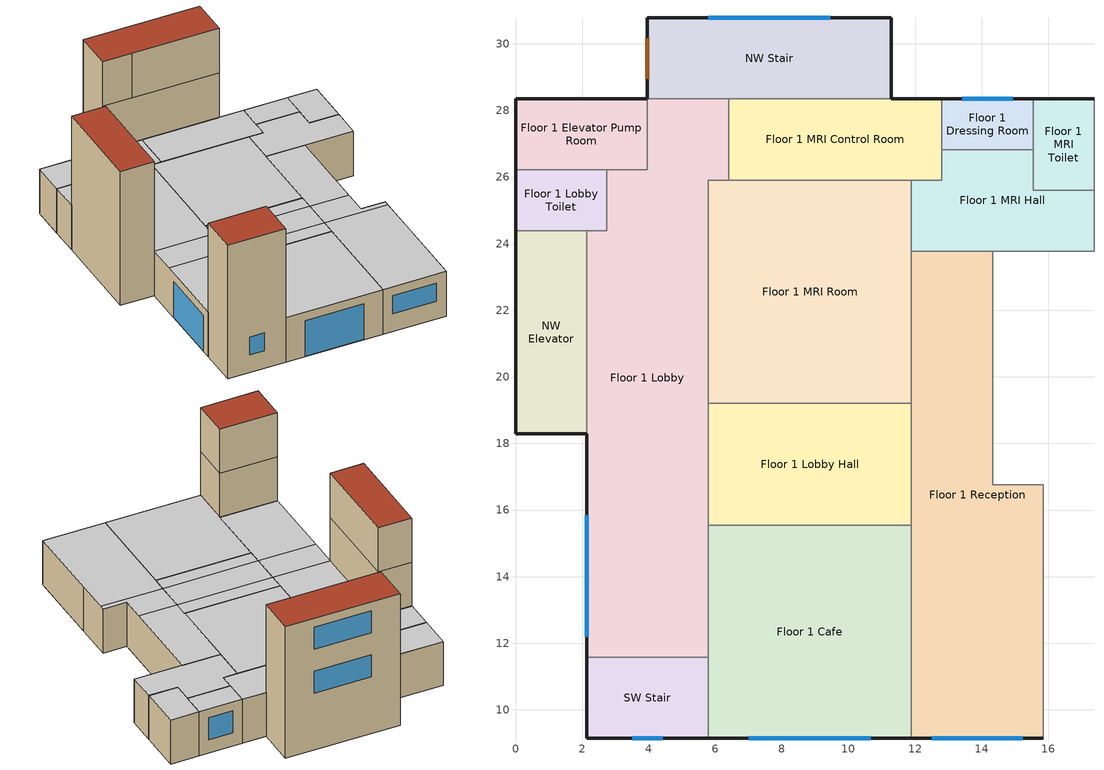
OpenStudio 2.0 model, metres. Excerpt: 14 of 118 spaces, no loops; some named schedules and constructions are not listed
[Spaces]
Floor 1 Lobby
 floor ground: 6.4,28.35 6.4,25.91 5.79,25.91 5.79,11.58 2.13,11.58 2.13,24.38 2.74,24.38 2.74,26.21 3.96,26.21 3.96,28.35 z0
 wall outside: 2.13,18.29 2.13,11.58 z0:3.05
 wall to SW Stair: 2.13,11.58 5.79,11.58 z0:3.05
 wall to Floor 1 MRI Room: 5.79,19.2 5.79,25.91 6.4,25.91 z0:3.05
 wall to Floor 1 Elevator Pump Room: 3.96,28.35 3.96,26.21 2.74,26.21 z0:3.05
 wall to Floor 1 Lobby Toilet: 2.74,26.21 2.74,24.38 2.13,24.38 z0:3.05
 wall to Floor 1 MRI Control Room: 6.4,25.91 6.4,28.35 z0:3.05
 wall to Floor 1 Cafe: 5.79,11.58 5.79,15.54 z0:3.05
 wall to Floor 1 Lobby Hall: 5.79,15.54 5.79,19.2 z0:3.05
 wall to NW Stair: 6.4,28.35 3.96,28.35 z0:3.05
 wall to NW Elevator: 2.13,24.38 2.13,18.29 z0:3.05
 window: 2.13,15.85 2.13,12.19 z0.03:2.46
 ceiling to Floor 2 Work Hall: 5.79,16.46 5.79,18.29 2.13,18.29 2.13,16.46 z3.05
 ceiling to Floor 2 Work: 5.79,18.29 5.79,25.91 6.4,25.91 6.4,28.35 3.96,28.35 3.96,26.21 2.74,26.21 2.74,24.38 2.13,24.38 2.13,18.29 z3.05
 ceiling to Floor 2 Reception: 5.79,11.58 5.79,16.46 2.13,16.46 2.13,11.58 z3.05
SW Stair
 floor ground: 5.79,11.58 5.79,9.14 2.13,9.14 2.13,11.58 z0
 wall outside: 2.13,11.58 2.13,9.14 5.79,9.14 z0:9.14
 wall to Floor 3 Undeveloped 2: 5.79,9.14 5.79,11.58 2.13,11.58 z6.1:9.14
 wall to Floor 1 Cafe: 5.79,9.14 5.79,11.58 z0:3.05
 wall to Floor 2 Reception: 5.79,9.14 5.79,11.58 2.13,11.58 z3.05:6.1
 window: 3.51,9.14 4.42,9.14 z1.22:2.44
 roof outside: 5.79,9.14 5.79,11.58 2.13,11.58 2.13,9.14 z9.14
Floor 1 Lobby Hall
 floor ground: 11.89,19.2 11.89,15.54 5.79,15.54 5.79,19.2 z0
 wall to Floor 1 MRI Room: 11.89,19.2 5.79,19.2 z0:3.05
 wall to Floor 1 Cafe: 5.79,15.54 11.89,15.54 z0:3.05
 wall to Floor 1 Reception: 11.89,15.54 11.89,19.2 z0:3.05
 ceiling to Floor 2 Work Hall: 11.89,16.46 11.89,18.29 5.79,18.29 5.79,16.46 z3.05
 ceiling to Floor 2 Work: 11.89,18.29 11.89,19.2 5.79,19.2 5.79,18.29 z3.05
 ceiling to Floor 2 Reception: 11.89,15.54 11.89,16.46 5.79,16.46 5.79,15.54 z3.05
Floor 1 MRI Hall
 floor ground: 15.54,26.82 15.54,25.6 17.37,25.6 17.37,23.77 11.89,23.77 11.89,25.91 12.8,25.91 12.8,26.82 z0
 wall to Floor 1 MRI Toilet: 17.37,25.6 15.54,25.6 15.54,26.82 z0:3.05
 wall to Floor 1 Dressing Room: 15.54,26.82 12.8,26.82 z0:3.05
 wall to Floor 1 Office: 14.33,23.77 17.37,23.77 z0:3.05
 wall to Floor 1 MRI Room: 11.89,25.91 11.89,23.77 z0:3.05
 wall to Floor 1 MRI Control Room: 12.8,26.82 12.8,25.91 11.89,25.91 z0:3.05
 wall to Floor 1 Reception: 11.89,23.77 14.33,23.77 z0:3.05
 wall to Floor 1 Procedure Room: 17.37,23.77 17.37,25.6 z0:3.05
 ceiling to Floor 2 Work: 17.37,23.77 17.37,25.6 15.54,25.6 15.54,26.82 12.8,26.82 12.8,25.91 11.89,25.91 11.89,23.77 z3.05
NW Elevator
 floor ground: 2.13,24.38 2.13,18.29 0,18.29 0,24.38 z0
 wall outside: 0,24.38 0,18.29 2.13,18.29 z0:9.14
 wall to Floor 3 Office Toilet: 2.13,24.38 0,24.38 z6.1:9.14
 wall to Floor 1 Lobby Toilet: 2.13,24.38 0,24.38 z0:3.05
 wall to Floor 3 Elevator Hall: 2.13,18.29 2.13,24.38 z6.1:9.14
 wall to Floor 2 Work Toilet: 2.13,24.38 0,24.38 z3.05:6.1
 wall to Floor 2 Work: 2.13,18.29 2.13,24.38 z3.05:6.1
 roof outside: 2.13,18.29 2.13,24.38 0,24.38 0,18.29 z9.14
Floor 1 Reception
 floor ground: 14.33,23.77 14.33,16.76 15.85,16.76 15.85,9.14 11.89,9.14 11.89,23.77 z0
 wall outside: 11.89,9.14 15.85,9.14 z0:3.05
 wall to Floor 1 Cafe: 11.89,15.54 11.89,9.14 z0:3.05
 wall to Floor 1 Reception Hall: 15.85,14.33 15.85,16.76 z0:3.05
 wall to Floor 1 Office: 15.85,16.76 14.33,16.76 14.33,23.77 z0:3.05
 wall to Floor 1 MRI Room: 11.89,23.77 11.89,19.2 z0:3.05
 wall to Floor 1 Scheduling: 15.85,9.14 15.85,14.33 z0:3.05
 window: 12.5,9.14 15.24,9.14 z1.22:2.44
 ceiling to Floor 2 Work Hall: 15.85,16.46 15.85,16.76 14.33,16.76 14.33,18.29 11.89,18.29 11.89,16.46 z3.05
 ceiling to Floor 2 Reception: 15.85,9.14 15.85,16.46 11.89,16.46 11.89,9.14 z3.05
 ceiling to Floor 2 Work: 14.33,18.29 14.33,23.77 11.89,23.77 11.89,18.29 z3.05
NW Stair
 floor ground: 11.28,30.78 11.28,28.35 3.96,28.35 3.96,30.78 z0
 wall outside: 11.28,28.35 11.28,30.78 3.96,30.78 3.96,28.35 z0:9.14
 wall to Floor 3 Office: 5.79,28.35 11.28,28.35 z6.1:9.14
 wall to Floor 1 MRI Control Room: 6.4,28.35 11.28,28.35 z0:3.05
 wall to Floor 2 Work: 3.96,28.35 11.28,28.35 z3.05:6.1
 wall to Floor 3 Elevator Hall: 3.96,28.35 5.79,28.35 z6.1:9.14
 window: 9.45,30.78 5.79,30.78 z3.96:5.49; 9.45,30.78 5.79,30.78 z7.01:8.53
 door: 3.96,30.18 3.96,28.96 z0:2.44
 roof outside: 11.28,28.35 11.28,30.78 3.96,30.78 3.96,28.35 z9.14
Floor 1 MRI Room
 floor ground: 11.89,25.91 11.89,19.2 5.79,19.2 5.79,25.91 z0
 wall to Floor 1 MRI Control Room: 11.89,25.91 6.4,25.91 z0:3.05
 ceiling to Floor 2 Work: 11.89,19.2 11.89,25.91 5.79,25.91 5.79,19.2 z3.05
Floor 1 Cafe
 floor ground: 11.89,15.54 11.89,9.14 5.79,9.14 5.79,15.54 z0
 wall outside: 5.79,9.14 11.89,9.14 z0:3.05
 window: 7.01,9.14 10.67,9.14 z0.03:2.46
 ceiling to Floor 2 Reception: 11.89,9.14 11.89,15.54 5.79,15.54 5.79,9.14 z3.05
Floor 1 Dressing Room
 floor ground: 15.54,28.35 15.54,26.82 12.8,26.82 12.8,28.35 z0
 wall outside: 15.54,28.35 12.8,28.35 z0:3.05
 wall to Floor 1 MRI Toilet: 15.54,26.82 15.54,28.35 z0:3.05
 wall to Floor 1 MRI Control Room: 12.8,28.35 12.8,26.82 z0:3.05
 window: 14.94,28.35 13.41,28.35 z0.91:2.44
 ceiling to Floor 2 Work: 15.54,26.82 15.54,28.35 12.8,28.35 12.8,26.82 z3.05
Floor 1 Elevator Pump Room
 floor ground: 3.96,28.35 3.96,26.21 0,26.21 0,28.35 z0
 wall outside: 3.96,28.35 0,28.35 0,26.21 z0:3.05
 wall to Floor 1 Lobby Toilet: 0,26.21 2.74,26.21 z0:3.05
 ceiling to Floor 2 Work: 3.96,26.21 3.96,28.35 2.74,28.35 2.74,26.21 z3.05
 ceiling to Floor 2 Janitor: 2.74,26.21 2.74,28.35 0,28.35 0,26.21 z3.05
Floor 1 Lobby Toilet
 floor ground: 2.74,26.21 2.74,24.38 0,24.38 0,26.21 z0
 wall outside: 0,26.21 0,24.38 z0:3.05
 ceiling to Floor 2 Work Toilet: 2.74,24.38 2.74,26.21 0,26.21 0,24.38 z3.05
Floor 1 MRI Control Room
 floor ground: 12.8,28.35 12.8,25.91 6.4,25.91 6.4,28.35 z0
 wall outside: 12.8,28.35 11.28,28.35 z0:3.05
 ceiling to Floor 2 Work: 12.8,25.91 12.8,28.35 6.4,28.35 6.4,25.91 z3.05
Floor 1 MRI Toilet
 floor ground: 17.37,28.35 17.37,25.6 15.54,25.6 15.54,28.35 z0
 wall outside: 17.37,28.35 15.54,28.35 z0:3.05
 wall to Floor 1 Procedure Room: 17.37,25.6 17.37,28.35 z0:3.05
 ceiling to Floor 2 Work: 17.37,25.6 17.37,28.35 15.54,28.35 15.54,25.6 z3.05
[Site]
Duluth International Arpt: Latitude {deg}=46.83; Longitude {deg}=-92.22; Time Zone {hr}=-6; Elevation {m}=433; Terrain=City
[Building]
90.1-2010-Outpatient-ASHRAE 169-2006-7A created: 2017-01-30 12:54:55 -0700: North Axis {deg}=0; Default Construction Set=90.1-2010 - Outpatient - ASHRAE 169-2006-7A; Standards Building Type=Outpatient
[Site:GroundTemperature:BuildingSurface]
19.527, 19.502, 19.536, 19.598, 20.002, 21.64, 22.225, 22.375, 21.449, 20.121, 19.802, 19.633
[Site:WaterMainsTemperature]
Calculation Method=Correlation; Annual Average Outdoor Air Temperature {C}=3.95; Maximum Difference In Monthly Average Outdoor Air Temperatures {deltaC}=30.8
[SizingPeriod:DesignDay] Barometric Pressure {Pa}=96230; Sky Clearness=0; Rain Indicator=0; Snow Indicator=0; Day of Month=21; Daylight Saving Time Indicator=0; Humidity Indicating Type=Wetbulb; Dry-Bulb Temperature Range Modifier Type=DefaultMultipliers
Name | Maximum Dry-Bulb Temperature {C} | Daily Dry-Bulb Temperature Range {deltaC} | Humidity Indicating Conditions at Maximum Dry-Bulb | Wind Speed {m/s} | Wind Direction {deg} | Month | Day Type | Solar Model Indicator | ASHRAE Taub | ASHRAE Taud
Duluth International Arpt Ann Htg 99.6% Condns DB | -28.6 | 0 | -28.6 | 4.6 | 310 | 1 | WinterDesignDay | ASHRAEClearSky
Duluth International Arpt Ann Clg .4% Condns DB=>MWB | 29.2 | 10.9 | 21 | 5.2 | 220 | 7 | SummerDesignDay | ASHRAETau | 0.398 | 2.218
[ClimateZones]
Climate Zone Institution Name 1=ASHRAE; Climate Zone Document Name 1=ANSI/ASHRAE Standard 169; Climate Zone Document Year 1=2006; Climate Zone Value 1=7A; Climate Zone Institution Name 2=CEC; Climate Zone Document Name 2=California Climate Zone Descriptions; Climate Zone Document Year 2=1995
[Material:NoMass] Thermal Absorptance=0.9; Solar Absorptance=0.7
Name | Roughness | Thermal Resistance {m2-K/W} | Visible Absorptance
CP02 CARPET PAD | VeryRough | 0.21648 | 0.8
Typical Insulation R-13.06 | Smooth | 2.2993 | 0.7
Typical Carpet Pad | Smooth | 0.21648 | 0.8
Typical Insulation R-13.45 | Smooth | 2.368 | 0.7
Typical Insulation R-19.72 | Smooth | 3.4722 | 0.7
Typical Insulation R-1.15 | Smooth | 0.202509 | 0.7
Typical Insulation R-1.15 1 | Smooth | 0.202527 | 0.7
[Material]
Name | Roughness | Thickness {m} | Conductivity {W/m-K} | Density {kg/m3} | Specific Heat {J/kg-K} | Thermal Absorptance | Solar Absorptance | Visible Absorptance
100mm Normalweight concrete floor | MediumSmooth | 0.1016 | 2.31 | 2322 | 832
G01 13mm gypsum board | Smooth | 0.0127 | 0.16 | 800 | 1090 | 0.9 | 0.7 | 0.5
4 in. Normalweight Concrete Floor | MediumRough | 0.1016 | 2.31 | 2322 | 832 | 0.9 | 0.7 | 0.7
25mm Stucco | Smooth | 0.0254 | 0.72 | 1856 | 840 | 0.9 | 0.7 | 0.7
5/8 in. Gypsum Board | MediumSmooth | 0.0159 | 0.16 | 800 | 1090 | 0.9 | 0.7 | 0.7
Roof Membrane | VeryRough | 0.0095 | 0.16 | 1121.29 | 1460 | 0.9 | 0.77 | 0.7
Metal Roof Surface; F08 Metal surface | Smooth | 0.0008 | 45.28 | 7824 | 500 | 0.9 | 0.7 | 0.7
6 in. Normalweight Concrete Floor | MediumRough | 0.1524 | 2.31 | 2322 | 832 | 0.9 | 0.7 | 0.7
8 in. Concrete Block Basement Wall | MediumRough | 0.2032 | 1.326 | 1842 | 912 | 0.9 | 0.7 | 0.7
G05 25mm wood | MediumSmooth | 0.0254 | 0.15 | 608 | 1630 | 0.9 | 0.5 | 0.5
[Construction]
Typical Insulated Exterior Mass Floor R-15.63: Typical Insulation R-13.06, 4 in. Normalweight Concrete Floor, Typical Carpet Pad
Typical Insulated Steel Framed Exterior Wall R-15.63: 25mm Stucco, 5/8 in. Gypsum Board, Typical Insulation R-13.45, 5/8 in. Gypsum Board
Typical IEAD Roof R-20.83: Roof Membrane, Typical Insulation R-19.72, Metal Roof Surface
Typical Interior Floor: 100mm Normalweight concrete floor, CP02 CARPET PAD
Typical Interior Wall: G01 13mm gypsum board, G01 13mm gypsum board
Typical Interior Ceiling: CP02 CARPET PAD, 100mm Normalweight concrete floor
Typical Insulated Carpeted 6in Slab Floor: 6 in. Normalweight Concrete Floor, Typical Carpet Pad
Typical Insulated Basement Mass Wall: 8 in. Concrete Block Basement Wall
U 0.42 SHGC 0.45 Dbl Ref-D Clr 6mm/13mm Arg: REF D CLEAR 6MM, ARGON 13MM, CLEAR 6MM
Typical Insulated Metal Door R-2.0: F08 Metal surface, Typical Insulation R-1.15
Typical Overhead Door R-2.0: Typical Insulation R-1.15 1
U 1.17 SHGC 0.68 Simple Glazing Skylight: U 1.17 SHGC 0.68 Simple Glazing
Typical Interior Window: Clear 3mm
Typical Interior Door; Typical Interior Partition: G05 25mm wood
[DefaultConstructionSet]
90.1-2010 - Outpatient - ASHRAE 169-2006-7A: Default Exterior Surface Constructions=Default Surface Constructions 1; Default Interior Surface Constructions=Default Surface Constructions 2; Default Ground Contact Surface Constructions=Default Surface Constructions 3; Default Exterior SubSurface Constructions=Default Sub Surface Constructions 1; Default Interior SubSurface Constructions=Default Sub Surface Constructions 2; Interior Partition Construction=Typical Interior Partition
[DefaultSurfaceConstructions]
Name | Floor Construction | Wall Construction | Roof Ceiling Construction
Default Surface Constructions 1 | Typical Insulated Exterior Mass Floor R-15.63 | Typical Insulated Steel Framed Exterior Wall R-15.63 | Typical IEAD Roof R-20.83
Default Surface Constructions 2 | Typical Interior Floor | Typical Interior Wall | Typical Interior Ceiling
Default Surface Constructions 3 | Typical Insulated Carpeted 6in Slab Floor | Typical Insulated Basement Mass Wall
[DefaultSubSurfaceConstructions]
Name | Fixed Window Construction | Operable Window Construction | Door Construction | Overhead Door Construction | Skylight Construction | Tubular Daylight Dome Construction | Tubular Daylight Diffuser Construction
Default Sub Surface Constructions 1 | U 0.42 SHGC 0.45 Dbl Ref-D Clr 6mm/13mm Arg | U 0.42 SHGC 0.45 Dbl Ref-D Clr 6mm/13mm Arg | Typical Insulated Metal Door R-2.0 | Typical Overhead Door R-2.0 | U 1.17 SHGC 0.68 Simple Glazing Skylight | Typical Interior Window | Typical Interior Window
Default Sub Surface Constructions 2 | Typical Interior Window | Typical Interior Window | Typical Interior Door
[WindowMaterial:Glazing] Optical Data Type=SpectralAverage; Infrared Transmittance at Normal Incidence=0; Front Side Infrared Hemispherical Emissivity=0.84; Conductivity {W/m-K}=0.9; Dirt Correction Factor for Solar and Visible Transmittance=1; Solar Diffusing=No
Name | Thickness {m} | Solar Transmittance at Normal Incidence | Front Side Solar Reflectance at Normal Incidence | Back Side Solar Reflectance at Normal Incidence | Visible Transmittance at Normal Incidence | Front Side Visible Reflectance at Normal Incidence | Back Side Visible Reflectance at Normal Incidence | Back Side Infrared Hemispherical Emissivity
REF D CLEAR 6MM | 0.006 | 0.429 | 0.308 | 0.379 | 0.334 | 0.453 | 0.505 | 0.82
CLEAR 6MM | 0.006 | 0.775 | 0.071 | 0.071 | 0.881 | 0.08 | 0.08 | 0.84
Clear 3mm | 0.003 | 0.837 | 0.075 | 0.075 | 0.898 | 0.081 | 0.081 | 0.84
[WindowMaterial:Gas]
ARGON 13MM: Gas Type=Argon; Thickness {m}=0.0127
[WindowMaterial:SimpleGlazingSystem]
U 1.17 SHGC 0.68 Simple Glazing: U-Factor {W/m2-K}=6.64357; Solar Heat Gain Coefficient=0.68; Visible Transmittance=0.55
[Space] Building Story=Building Story 1; Part of Total Floor Area=Yes
Name | Space Type | Thermal Zone
Floor 1 Lobby | Outpatient Lobby | Floor 1 Lobby ZN
SW Stair | Outpatient Stair | SW Stair ZN
Floor 1 Lobby Hall | Outpatient Hall | Floor 1 Lobby Hall ZN
Floor 1 Cafe | Outpatient Cafe | Floor 1 Cafe ZN
Floor 1 Lobby Toilet | Outpatient Toilet | Floor 1 Lobby Toilet ZN
Floor 1 MRI Hall | Outpatient Hall | Floor 1 MRI Hall ZN
NW Elevator | Outpatient Stair | NW Elevator ZN
Floor 1 MRI Toilet | Outpatient Toilet | Floor 1 MRI Toilet ZN
Floor 1 Reception | Outpatient Reception | Floor 1 Reception ZN
NW Stair | Outpatient Stair | NW Stair ZN
Floor 1 Elevator Pump Room | Outpatient ElevatorPumpRoom | Floor 1 Elevator Pump Room ZN
Floor 1 MRI Room | Outpatient MRI | Floor 1 MRI Room ZN
Floor 1 MRI Control Room | Outpatient MRI_Control | Floor 1 MRI Control Room ZN
Floor 1 Dressing Room | Outpatient DressingRoom | Floor 1 Dressing Room ZN
[SpaceType] Standards Building Type=Outpatient
Name | Default Schedule Set | Design Specification Outdoor Air Object | Standards Space Type
Outpatient Cafe | Outpatient Cafe Schedule Set | Outpatient Cafe Ventilation | Cafe
Outpatient DressingRoom | Outpatient DressingRoom Schedule Set | Outpatient DressingRoom Ventilation | DressingRoom
Outpatient ElevatorPumpRoom | Outpatient ElevatorPumpRoom Schedule Set | Outpatient ElevatorPumpRoom Ventilation | ElevatorPumpRoom
Outpatient Hall | Outpatient Hall Schedule Set | Outpatient Hall Ventilation | Hall
Outpatient Lobby | Outpatient Lobby Schedule Set | Outpatient Lobby Ventilation | Lobby
Outpatient MRI | Outpatient MRI Schedule Set | Outpatient MRI Ventilation | MRI
Outpatient MRI_Control | Outpatient MRI_Control Schedule Set | Outpatient MRI_Control Ventilation | MRI_Control
Outpatient Stair | Outpatient Stair Schedule Set | Outpatient Stair Ventilation | Stair
Outpatient Toilet | Outpatient Toilet Schedule Set | Outpatient Toilet Ventilation | Toilet
Outpatient Reception | Outpatient Reception Schedule Set | Outpatient Reception Ventilation | Reception
[People] Work Efficiency Schedule=Work Efficiency Schedule; Clothing Insulation Schedule=Clothing Schedule; Air Velocity Schedule=Air Velocity Schedule
Name | People Definition | Space or SpaceType
Outpatient Cafe People | Outpatient Cafe People Definition | Outpatient Cafe
Outpatient Lobby People | Outpatient Lobby People Definition | Outpatient Lobby
Outpatient MRI People | Outpatient MRI People Definition | Outpatient MRI
Outpatient MRI_Control People | Outpatient MRI_Control People Definition | Outpatient MRI_Control
Outpatient Reception People | Outpatient Reception People Definition | Outpatient Reception
[Lights]
Name | Lights Definition | Space or SpaceType
Outpatient Cafe Lights | Outpatient Cafe Lights Definition | Outpatient Cafe
Outpatient ElevatorPumpRoom Lights | Outpatient ElevatorPumpRoom Lights Definition | Outpatient ElevatorPumpRoom
Outpatient Hall Lights | Outpatient Hall Lights Definition | Outpatient Hall
Outpatient Lobby Lights | Outpatient Lobby Lights Definition | Outpatient Lobby
Outpatient MRI Lights | Outpatient MRI Lights Definition | Outpatient MRI
Outpatient MRI_Control Lights | Outpatient MRI_Control Lights Definition | Outpatient MRI_Control
Outpatient Reception Lights | Outpatient Reception Lights Definition | Outpatient Reception
Outpatient Stair Lights | Outpatient Stair Lights Definition | Outpatient Stair
Outpatient Toilet Lights | Outpatient Toilet Lights Definition | Outpatient Toilet
[ElectricEquipment:Definition]
Elevator Pump Room Electric Equipment Definition: Design Level Calculation Method=EquipmentLevel; Design Level {W}=48165; Fraction Latent=0; Fraction Radiant=0.1; Fraction Lost=0.9
[ElectricEquipment]
Name | Electric Equipment Definition | Space or SpaceType | Schedule
Outpatient Cafe Elec Equip | Outpatient Cafe Elec Equip Definition | Outpatient Cafe
Outpatient ElevatorPumpRoom Elec Equip | Outpatient ElevatorPumpRoom Elec Equip Definition | Outpatient ElevatorPumpRoom
Outpatient Hall Elec Equip | Outpatient Hall Elec Equip Definition | Outpatient Hall
Outpatient Lobby Elec Equip | Outpatient Lobby Elec Equip Definition | Outpatient Lobby
Outpatient MRI Elec Equip | Outpatient MRI Elec Equip Definition | Outpatient MRI
Outpatient MRI_Control Elec Equip | Outpatient MRI_Control Elec Equip Definition | Outpatient MRI_Control
Outpatient Reception Elec Equip | Outpatient Reception Elec Equip Definition | Outpatient Reception
Outpatient Stair Elec Equip | Outpatient Stair Elec Equip Definition | Outpatient Stair
Outpatient Toilet Elec Equip | Outpatient Toilet Elec Equip Definition | Outpatient Toilet
Elevator Pump Room Elevator Equipment | Elevator Pump Room Electric Equipment Definition | Floor 1 Elevator Pump Room | OutPatientHealthCare BLDG_ELEVATORS
[DesignSpecification:OutdoorAir]
Name | Outdoor Air Method | Outdoor Air Flow per Person {m3/s-person} | Outdoor Air Flow per Floor Area {m3/s-m2} | Outdoor Air Flow Air Changes per Hour {1/hr}
Outpatient Cafe Ventilation | Sum | 0.00353961 | 0.0009144
Outpatient DressingRoom Ventilation; Outpatient Lobby Ventilation; Outpatient Reception Ventilation | Sum | 0.00235974 | 0.0003048
Outpatient ElevatorPumpRoom Ventilation; Outpatient Toilet Ventilation |  | 0 | 0 | 0
Outpatient Hall Ventilation; Outpatient Stair Ventilation | Sum |  | 0.0003048
Outpatient MRI Ventilation; Outpatient MRI_Control Ventilation | Sum |  | 0.001524
[DefaultScheduleSet] Number of People Schedule=OutPatientHealthCare BLDG_OCC_SCH; People Activity Level Schedule=OutPatientHealthCare ACTIVITY_SCH; Infiltration Schedule=OutPatientHealthCare INFIL_SCH
Name | Lighting Schedule | Electric Equipment Schedule
Outpatient Cafe Schedule Set; Outpatient DressingRoom Schedule Set; Outpatient Lobby Schedule Set; Outpatient MRI Schedule Set; Outpatient MRI_Control Schedule Set; Outpatient Reception Schedule Set; Outpatient Toilet Schedule Set | OutPatientHealthCare BLDG_LIGHT_SCH | OutPatientHealthCare BLDG_EQUIP_SCH_BASE
Outpatient ElevatorPumpRoom Schedule Set | OutPatientHealthCare BLDG_LIGHT_STORAGE_SCH | OutPatientHealthCare ELEV_LIGHT_FAN_SCH_ADD_DF
Outpatient Hall Schedule Set; Outpatient Stair Schedule Set | OutPatientHealthCare BLDG_LIGHT_CORRIDOR_SCH | OutPatientHealthCare BLDG_EQUIP_SCH_BASE
[ThermostatSetpoint:DualSetpoint] Heating Setpoint Temperature Schedule=OutPatientHealthCare HTGSETP_SCH_YES_OPTIMUM; Cooling Setpoint Temperature Schedule=OutPatientHealthCare CLGSETP_SCH_NO_SETBACK
Outpatient MRI Thermostat 1; Outpatient Hall Thermostat 2; Outpatient Stair Thermostat 2; Outpatient Toilet Thermostat 2; Outpatient Reception Thermostat 1; Outpatient Hall Thermostat 10; Outpatient Toilet Thermostat 3; Outpatient Stair Thermostat 3; Outpatient MRI_Control Thermostat 1; Outpatient Lobby Thermostat 1; Outpatient ElevatorPumpRoom Thermostat 1; Outpatient DressingRoom Thermostat 1; Outpatient Stair Thermostat 4; Outpatient Cafe Thermostat 1
[SpaceInfiltration:DesignFlowRate] Schedule=OutPatientHealthCare INFIL_SCH; Design Flow Rate Calculation Method=Flow/ExteriorArea; Constant Term Coefficient=0; Temperature Term Coefficient=0; Velocity Term Coefficient=0.224; Velocity Squared Term Coefficient=0
Name | Space or SpaceType | Flow per Exterior Surface Area {m3/s-m2}
Floor 1 Cafe Infiltration | Floor 1 Cafe | 0.000569573
Floor 1 Dressing Room Infiltration | Floor 1 Dressing Room | 0.000569573
Floor 1 Elevator Pump Room Infiltration | Floor 1 Elevator Pump Room | 0.000569573
Floor 1 Lobby Infiltration | Floor 1 Lobby | 0.000569573
Floor 1 Lobby Toilet Infiltration | Floor 1 Lobby Toilet | 0.000569573
Floor 1 MRI Control Room Infiltration | Floor 1 MRI Control Room | 0.000569573
Floor 1 MRI Toilet Infiltration | Floor 1 MRI Toilet | 0.000569573
Floor 1 Reception Infiltration | Floor 1 Reception | 0.000569573
NW Elevator Infiltration | NW Elevator | 0.000485636
NW Stair Infiltration | NW Stair | 0.000491012
SW Stair Infiltration | SW Stair | 0.000491012
[InternalMass:Definition]
Internal Mass Definition 1: Construction=InteriorFurnishings; Design Level Calculation Method=SurfaceArea/Area; Surface Area per Space Floor Area=2
[InternalMass] Internal Mass Definition=Internal Mass Definition 1
Name | Space or SpaceType
Floor 1 Cafe Mass | Floor 1 Cafe
Floor 1 Dressing Room Mass | Floor 1 Dressing Room
Floor 1 Elevator Pump Room Mass | Floor 1 Elevator Pump Room
Floor 1 Lobby Mass | Floor 1 Lobby
Floor 1 Lobby Hall Mass | Floor 1 Lobby Hall
Floor 1 Lobby Toilet Mass; Floor 1 Lobby Toilet Mass 1 | Floor 1 Lobby Toilet
Floor 1 MRI Control Room Mass; Floor 1 MRI Control Room Mass 1 | Floor 1 MRI Control Room
Floor 1 MRI Hall Mass | Floor 1 MRI Hall
Floor 1 MRI Room Mass; Floor 1 MRI Room Mass 1 | Floor 1 MRI Room
Floor 1 MRI Toilet Mass; Floor 1 MRI Toilet Mass 1 | Floor 1 MRI Toilet
Floor 1 Reception Mass | Floor 1 Reception
NW Elevator Mass | NW Elevator
NW Stair Mass | NW Stair
SW Stair Mass | SW Stair
[ThermalZone] Use Ideal Air Loads=No
Name | Thermostat
Floor 1 MRI Room ZN | Outpatient MRI Thermostat 1
Floor 1 Lobby Hall ZN | Outpatient Hall Thermostat 2
NW Stair ZN | Outpatient Stair Thermostat 2
Floor 1 MRI Toilet ZN | Outpatient Toilet Thermostat 2
Floor 1 Reception ZN | Outpatient Reception Thermostat 1
Floor 1 MRI Hall ZN | Outpatient Hall Thermostat 10
Floor 1 Lobby Toilet ZN | Outpatient Toilet Thermostat 3
NW Elevator ZN | Outpatient Stair Thermostat 3
Floor 1 MRI Control Room ZN | Outpatient MRI_Control Thermostat 1
Floor 1 Lobby ZN | Outpatient Lobby Thermostat 1
Floor 1 Elevator Pump Room ZN | Outpatient ElevatorPumpRoom Thermostat 1
Floor 1 Dressing Room ZN | Outpatient DressingRoom Thermostat 1
SW Stair ZN | Outpatient Stair Thermostat 4
Floor 1 Cafe ZN | Outpatient Cafe Thermostat 1
[Exterior:Lights:Definition]
Name | Design Level {W}
Occ Sensing Exterior Lights Def | 8235.95
NonDimming Exterior Lights Def | 139.05
[Exterior:Lights] Control Option=AstronomicalClock
Name | Exterior Lights Definition | Schedule
Occ Sensing Exterior Lights Def | Occ Sensing Exterior Lights Def | OutPatientHealthCare Exterior_lighting_schedule_b
NonDimming Exterior Lights Def | NonDimming Exterior Lights Def | OutPatientHealthCare Exterior_lighting_schedule_a
[BuildingStory]
Building Story 1: Nominal Z Coordinate {m}=0
